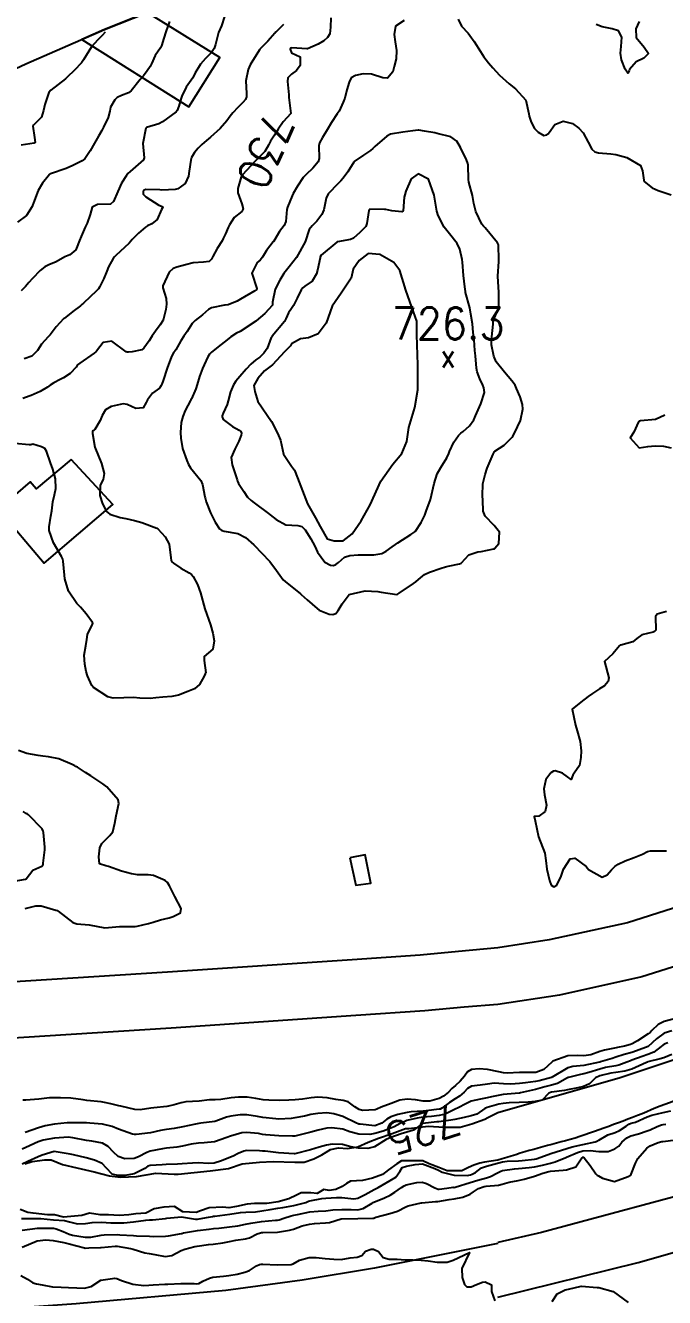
# Model space of a CAD drawing. Header units: metres. Extents: x 307586 to 320046, y 7427249 to 7434250.
# Drawn here: x 314985.9 to 315065.7, y 7432122.2 to 7432281.1 of the extents above; entities that cross this region are included whole.
import ezdxf
from ezdxf.enums import TextEntityAlignment as Align

# ---------------------------------------------------------------- set-up
doc = ezdxf.new("R2010")
doc.units = ezdxf.units.M
doc.header["$MEASUREMENT"] = 0
for name, color, linetype in [('Area', 45, 'Continuous'), ('Cotas', 45, 'Continuous'), ('Curvas de Nivel 1m', 11, 'Continuous'), ('Curvas de Nivel 5m', 15, 'Continuous'), ('Edificações', 30, 'Continuous'), ('Hidrografia', 140, 'Continuous'), ('Pontos Cotados', 45, 'Continuous'), ('Vias Primárias', 230, 'Continuous')]:
    doc.layers.add(name, color=color, linetype=linetype)
doc.styles.add('Style-STANDARD', font='STANDARD.shx')

# ---------------------------------------------------------------- blocks, each defined once
blk = doc.blocks.new('ELVTXT_129')
at = {"layer": 'Pontos Cotados', "linetype": 'Continuous', "style": 'Style-STANDARD'}
for s, height, p in [('726.3', 4, (0, 4)), ('x', 3, (0, 0))]:
    blk.add_text(s, height=height, dxfattribs=at).set_placement(p, align=Align.MIDDLE_CENTER)

msp = doc.modelspace()

# ---------------------------------------------------------------- linework, layer by layer
at = {"layer": 'Area'}
msp.add_polyline3d([(314982.84, 7432274.88, 755), (314985.97, 7432276.32, 740.03), (314995.78, 7432280.62, 740.86), (315006.3, 7432284.85, 737.9)], dxfattribs=at)
at = {"layer": 'Curvas de Nivel 1m', "flags": 128}
for points, elevation in [([(315033.21, 7432281.76), (315032.15, 7432281.05), (315031.95, 7432279.99), (315032.08, 7432279.09), (315032.25, 7432277.99), (315032.2, 7432276.94), (315031.98, 7432275.99), (315031.78, 7432275.35), (315031.12, 7432274.55), (315030.56, 7432274.57), (315029.13, 7432275.06), (315028.1, 7432275.07), (315027.13, 7432274.88), (315026.61, 7432274.57), (315026.33, 7432274.06), (315026.06, 7432273.1), (315025.79, 7432272.06), (315025.61, 7432271.54), (315025.08, 7432270.43), (315024.85, 7432270.07), (315024.14, 7432269), (315023.6, 7432268.09), (315023.03, 7432267.14), (315022.65, 7432266.48), (315022.57, 7432266.1), (315022.59, 7432264.52), (315022.47, 7432264.11), (315021.81, 7432263.29), (315020.98, 7432262.53), (315020.58, 7432262.13), (315019.89, 7432261.06), (315019.36, 7432260.14), (315019.23, 7432259.86), (315018.94, 7432259.13), (315018.63, 7432258.45), (315018.55, 7432258.15), (315018.43, 7432256.63), (315018.24, 7432256.16), (315017.65, 7432255.4), (315016.94, 7432254.17), (315016.92, 7432254.13), (315016.87, 7432254.08), (315016.02, 7432253.02), (315015.51, 7432252.18), (315015.21, 7432251.83), (315014.85, 7432251.51), (315014.17, 7432250.2), (315014.8, 7432248.26), (315014.82, 7432248.19), (315014.82, 7432248.17), (315014.8, 7432248.14), (315014.57, 7432247.96), (315012.79, 7432246.95), (315012.34, 7432246.67), (315011.24, 7432246.24), (315010.85, 7432246.17), (315010.78, 7432246.17), (315009.17, 7432245.87), (315008.77, 7432245.65), (315008.04, 7432245), (315007.12, 7432244.28), (315006.75, 7432243.89), (315006.12, 7432242.92), (315005.68, 7432242.3), (315005.31, 7432241.72), (315004.71, 7432240.62), (315004.57, 7432240.45), (315004.44, 7432240.31), (315004.15, 7432239.77), (315003.6, 7432238.33), (315003.12, 7432236.79), (315002.94, 7432236.34), (315002.86, 7432236.14), (315002.65, 7432235.81), (315001.8, 7432235.2), (315001.15, 7432234.35), (315000.98, 7432234.01), (315000.62, 7432233.35), (314999.72, 7432233.27), (314998.63, 7432233.79), (314998.1, 7432233.86), (314996.62, 7432233.52), (314995.93, 7432233.11), (314995.5, 7432232.42), (314995.24, 7432231.79), (314994.59, 7432230.65), (314994.47, 7432230.55), (314994.27, 7432230.43), (314994.29, 7432230.14), (314994.56, 7432228.43), (314995.41, 7432226.42), (314995.76, 7432225.18), (314995.6, 7432224.42), (314995.23, 7432223.7), (314995.19, 7432222.42), (314995.54, 7432221.36), (314996.02, 7432220.41), (314996.46, 7432220.07), (314997.73, 7432219.66), (314998.45, 7432219.52), (314999.53, 7432219.29), (315000.45, 7432219.03), (315002.31, 7432218.34), (315002.44, 7432218.25), (315003.36, 7432217.25), (315003.87, 7432216.32), (315004.08, 7432214.63), (315004.11, 7432214.31), (315004.2, 7432214.12), (315004.39, 7432213.96), (315005.33, 7432213.35), (315006.38, 7432212.75), (315006.64, 7432212.55), (315006.85, 7432212.28), (315007.39, 7432211.3), (315007.78, 7432210.27), (315008.32, 7432208.26), (315009.02, 7432206.25), (315009.32, 7432205.22), (315009.49, 7432204.25), (315009.31, 7432203.2), (315008.25, 7432202.3), (315008.22, 7432202.26), (315008.22, 7432202.22), (315008.25, 7432201.8), (315008.45, 7432200.26), (315008.37, 7432200.12), (315008.23, 7432199.85), (315007.67, 7432198.81), (315007.02, 7432198.28), (315006.2, 7432197.91), (315005.02, 7432197.47), (315004.19, 7432197.29), (315003.09, 7432197.22), (315002.19, 7432197.12), (315001.49, 7432197.05), (315000.19, 7432197.11), (314999.4, 7432197.16), (314998.19, 7432197.12), (314996.87, 7432197.08), (314996.19, 7432197.25), (314994.42, 7432198.43), (314994.21, 7432198.67), (314993.67, 7432199.89), (314993.51, 7432200.44), (314993.32, 7432201.36), (314993.23, 7432202.45), (314993.45, 7432203.63), (314993.59, 7432204.44), (314993.66, 7432205.06), (314994.3, 7432206.32), (314994.34, 7432206.4), (314994.34, 7432206.43), (314994.3, 7432206.54), (314993.5, 7432207.63), (314992.79, 7432208.45), (314992.56, 7432208.69), (314992.33, 7432208.93), (314991.31, 7432210.47), (314990.85, 7432211.99), (314990.8, 7432212.48), (314990.63, 7432214.23), (314990.57, 7432214.48), (314990.4, 7432214.81), (314989.41, 7432216.49), (314988.87, 7432218.06), (314988.86, 7432218.5), (314989.1, 7432219.85), (314989.19, 7432220.49), (314989.34, 7432221.63), (314989.53, 7432222.49), (314989.71, 7432223.28), (314989.66, 7432224.49), (314989.32, 7432225.7), (314989.04, 7432226.5), (314988.56, 7432227.94), (314988.33, 7432228.28), (314987.92, 7432228.51), (314986.85, 7432228.81), (314986.57, 7432228.74), (314986.36, 7432228.74), (314984.57, 7432228.9)], 729), ([(315003.89, 7432281.64), (315003.44, 7432280.34), (315003.18, 7432279.56), (315002.91, 7432278.6), (315002.77, 7432278.34), (315002.13, 7432277.37), (315001.65, 7432276.35), (315001.48, 7432276.01), (315001.13, 7432275.45), (315000.65, 7432274.84), (315000.26, 7432274.37), (314999.1, 7432272.96), (314998.78, 7432272.71), (314997.9, 7432272.4), (314997.38, 7432272.12), (314997.08, 7432271.83), (314996.55, 7432270.94), (314996.46, 7432270.42), (314996.26, 7432269.62), (314995.68, 7432268.42), (314995.46, 7432268.01), (314995.03, 7432267.3), (314994.54, 7432266.44), (314994, 7432265.45), (314993.33, 7432264.45), (314992.99, 7432264.21), (314991.81, 7432263.65), (314990.98, 7432263.27), (314989.05, 7432262.58), (314988.97, 7432262.55), (314988.91, 7432262.5), (314988.03, 7432261.44), (314987.5, 7432260.52), (314986.93, 7432258.99), (314986.81, 7432258.65), (314986.77, 7432258.53), (314986.06, 7432257.39), (314984.9, 7432256.55)], 733), ([(315010.79, 7432282.25), (315010.38, 7432281.07), (315010.04, 7432280.26), (315009.66, 7432278.75), (315009.49, 7432278.27), (315009.16, 7432277.75), (315008.41, 7432277.02), (315007.79, 7432276.28), (315007.53, 7432275.89), (315007.13, 7432275.21), (315006.81, 7432274.6), (315006.6, 7432274.3), (315005.99, 7432273.41), (315005.45, 7432272.31), (315005.36, 7432272.04), (315005.07, 7432271.03), (315004.88, 7432270.5), (315004.72, 7432270.32), (315003.05, 7432269.09), (315002.56, 7432268.84), (315001.04, 7432268.39), (315001, 7432268.36), (315000.96, 7432268.28), (315000.58, 7432266.37), (315000.76, 7432264.6), (315000.67, 7432264.36), (314998.98, 7432262.88), (314998.72, 7432262.65), (314998.52, 7432262.39), (314997.91, 7432261.45), (314997.45, 7432260.4), (314996.93, 7432259.12), (314996.53, 7432258.81), (314994.93, 7432258.76), (314994.24, 7432258.44), (314993.99, 7432257.52), (314993.64, 7432256.45), (314993.39, 7432255.95), (314992.88, 7432254.78), (314992.77, 7432254.56), (314992.74, 7432254.46), (314992.22, 7432253.1), (314991.47, 7432252.47), (314991.02, 7432252.31), (314990.85, 7432252.23), (314989.74, 7432251.6), (314988.83, 7432251.22), (314988.35, 7432250.99), (314987.76, 7432250.52), (314986.81, 7432249.54), (314986.33, 7432249.01), (314985.93, 7432248.54), (314985.38, 7432247.96)], 732), ([(315018.14, 7432281.23), (315017.18, 7432280.3), (315017.12, 7432280.23), (315017.06, 7432280.17), (315016.17, 7432279.18), (315015.23, 7432278.19), (315015.2, 7432278.15), (315015.16, 7432278.1), (315014, 7432276.21), (315013.72, 7432275.62), (315013.42, 7432274.22), (315013.51, 7432272.62), (315013.51, 7432272.21), (315013.4, 7432271.9), (315013.08, 7432271.51), (315012.42, 7432270.88), (315011.82, 7432270.23), (315011.49, 7432269.81), (315011.05, 7432269.2), (315010.23, 7432268.25), (315009.03, 7432267.18), (315008.53, 7432266.77), (315007.95, 7432266.28), (315007.48, 7432265.82), (315007.01, 7432265.27), (315006.65, 7432264.64), (315006.56, 7432264.29), (315006.37, 7432262.91), (315006.26, 7432262.3), (315005.87, 7432261.39), (315004.95, 7432260.72), (315004.61, 7432260.65), (315002.95, 7432260.57), (315002.71, 7432260.58), (315000.95, 7432260.63), (315000.74, 7432260.57), (315000.6, 7432260.37), (315000.63, 7432260.05), (315000.94, 7432259.73), (315002.59, 7432258.68), (315002.92, 7432258.54), (315003.06, 7432258.47), (315003.01, 7432258.34), (315002.92, 7432258.12), (315002.35, 7432256.91), (315001.71, 7432256.35), (315001.16, 7432256.1), (315000.9, 7432255.95), (315000.05, 7432255.2), (314999.25, 7432254.38), (314999.07, 7432254.18), (314998.87, 7432253.93), (314997.21, 7432252.4), (314997.02, 7432252.24), (314996.85, 7432252.03), (314996.27, 7432250.98), (314996.08, 7432250.42), (314995.72, 7432249.51), (314995.15, 7432248.43), (314995.02, 7432248.21), (314994.8, 7432247.99), (314993.18, 7432246.45), (314992.97, 7432246.27), (314992.78, 7432246.12), (314991.85, 7432245.39), (314990.75, 7432244.53), (314990.72, 7432244.51), (314990.68, 7432244.48), (314989.74, 7432243.5), (314988.98, 7432242.5), (314988.86, 7432242.36), (314988.73, 7432242.24), (314987.92, 7432241.31), (314987.43, 7432240.52), (314986.7, 7432239.8), (314985.75, 7432239.48)], 731), ([(315039.97, 7432281.9), (315040.37, 7432281.06), (315041.2, 7432280.16), (315041.43, 7432279.88), (315041.95, 7432279.11), (315042.73, 7432277.86), (315043.16, 7432277.22), (315043.76, 7432276.47), (315044.31, 7432275.84), (315045.13, 7432274.92), (315046.31, 7432273.82), (315047.11, 7432273.2), (315048.4, 7432271.8), (315048.77, 7432270.1), (315048.81, 7432269.79), (315049.06, 7432269.06), (315049.51, 7432268.25), (315049.97, 7432267.78), (315050.67, 7432267.4), (315051.04, 7432267.46), (315051.22, 7432267.58), (315051.33, 7432267.76), (315052.04, 7432268.76), (315053.06, 7432269.16), (315054.22, 7432268.88), (315055.05, 7432268.3), (315055.56, 7432267.7), (315056.18, 7432266.55), (315056.64, 7432265.69), (315057.02, 7432265.33), (315057.47, 7432265.23), (315059.01, 7432265.11), (315059.65, 7432265.02), (315061.01, 7432264.64), (315062.73, 7432263.62), (315062.99, 7432262.98), (315063.15, 7432261.79), (315063.21, 7432261.62), (315064.19, 7432260.83), (315064.96, 7432260.53), (315066.57, 7432259.96)], 728), ([(315062.58, 7432281.63), (315062.13, 7432280.7), (315062.21, 7432279.63), (315063.18, 7432278.43), (315063.75, 7432277.61), (315063.16, 7432277.06), (315062.19, 7432276.59), (315061.37, 7432275.64), (315061.3, 7432275.48), (315061.14, 7432275.19), (315060.8, 7432275.65), (315060.34, 7432276.84), (315060.25, 7432277.65), (315060.33, 7432278.5), (315060.4, 7432279.65), (315059.99, 7432280.45), (315059.2, 7432280.7), (315057.93, 7432280.96), (315057.21, 7432281.26)], 728), ([(314995.88, 7432280.3), (314995.5, 7432279.87), (314994.94, 7432279.32), (314994.18, 7432278.44), (314993.15, 7432276.82), (314993.01, 7432276.6), (314992.91, 7432276.46), (314992.05, 7432275.55), (314991.12, 7432274.65), (314991.03, 7432274.57), (314990.93, 7432274.48), (314989.1, 7432273.06), (314988.84, 7432272.77), (314988.74, 7432272.51), (314988.34, 7432271.25), (314988.16, 7432270.52), (314987.9, 7432269.68), (314987.05, 7432268.8), (314986.91, 7432268.67), (314986.85, 7432268.53), (314987.03, 7432267.15), (314987.11, 7432266.53), (314987.08, 7432266.47), (314987.02, 7432266.43), (314985.38, 7432266.18)], 734), ([(315065.76, 7432232.44), (315064.62, 7432231.92), (315062.72, 7432231.73), (315062.61, 7432231.7), (315062.55, 7432231.68), (315062.5, 7432231.62), (315061.89, 7432230.33), (315061.43, 7432229.63), (315062.57, 7432228.35), (315063.64, 7432228.54), (315064.58, 7432228.62), (315065.59, 7432228.56), (315066.58, 7432228.38)], 728), ([(315065.99, 7432207.92), (315064.82, 7432207.59), (315064.61, 7432207.3), (315064.64, 7432205.59), (315064.47, 7432205.42), (315064.3, 7432205.35), (315062.89, 7432205.01), (315062.29, 7432204.53), (315061.78, 7432204.13), (315060.27, 7432203.72), (315060.21, 7432203.71), (315060.1, 7432203.64), (315059.28, 7432202.63), (315058.25, 7432201.66), (315058.77, 7432199.65), (315058.7, 7432199.18), (315058.22, 7432198.64), (315057.62, 7432198.26), (315056.74, 7432197.68), (315056.2, 7432197.29), (315055.28, 7432196.61), (315054.18, 7432195.71), (315054.63, 7432193.71), (315054.82, 7432193.02), (315055.2, 7432191.7), (315055.32, 7432190.5), (315055.28, 7432189.7), (315055.1, 7432188.7), (315054.43, 7432187.71), (315054.3, 7432187.49), (315054.08, 7432186.93), (315053.63, 7432187.27), (315053, 7432187.73), (315052.09, 7432188), (315051.87, 7432187.96), (315051.55, 7432187.75), (315050.91, 7432186.92), (315050.68, 7432185.75), (315050.76, 7432185.04), (315050.98, 7432183.75), (315050.83, 7432182.94), (315050.02, 7432182.37), (315049.47, 7432182.32), (315049.58, 7432181.76), (315049.99, 7432179.76), (315050.78, 7432177.75), (315050.91, 7432176.8), (315051.02, 7432175.75), (315051.37, 7432174.3), (315051.58, 7432173.74), (315051.91, 7432173.52), (315052.29, 7432173.73), (315052.81, 7432174.84), (315053.12, 7432175.72), (315053.96, 7432177.02), (315054.54, 7432177.12), (315055.95, 7432176.08), (315056.11, 7432175.85), (315056.25, 7432175.69), (315057.93, 7432174.73), (315058.58, 7432175.01), (315059.11, 7432175.65), (315059.54, 7432176.06), (315059.95, 7432176.34), (315060.8, 7432176.79), (315061.96, 7432177.19), (315062.99, 7432177.6), (315063.62, 7432177.94), (315063.97, 7432178.04), (315065.53, 7432178.02), (315065.97, 7432178.02)], 728), ([(314985.87, 7432170.82), (314987.23, 7432171.15), (314987.87, 7432171.14), (314989.72, 7432170.63), (314989.86, 7432170.56), (314989.99, 7432170.48), (314991.85, 7432169.08), (314992.31, 7432168.92), (314993.85, 7432168.77), (314995.84, 7432168.41), (314997.65, 7432168.57), (314997.85, 7432168.58), (314999.62, 7432168.59), (314999.85, 7432168.61), (315001.27, 7432168.93), (315001.85, 7432169.1), (315002.78, 7432169.4), (315003.86, 7432169.67), (315004.36, 7432169.81), (315005.27, 7432170.3), (315005.36, 7432170.81), (315004.59, 7432172.3), (315003.91, 7432173.65), (315003.66, 7432174.06), (315003.35, 7432174.32), (315001.92, 7432174.94), (315001.24, 7432175.03), (314999.92, 7432175.04), (314999.14, 7432175.15), (314997.93, 7432175.49), (314996.29, 7432176.06), (314995.94, 7432176.16), (314995.15, 7432176.42), (314995.09, 7432177.28), (314995.22, 7432178.42), (314995.45, 7432178.93), (314995.98, 7432179.47), (314996.47, 7432179.92), (314996.81, 7432180.4), (314997.09, 7432181.48), (314997.26, 7432182.39), (314997.58, 7432183.94), (314997.48, 7432184.39), (314996.06, 7432186.04), (314995.59, 7432186.41), (314994.07, 7432187.38), (314993.43, 7432187.79), (314992.4, 7432188.46), (314992.21, 7432188.58), (314992.08, 7432188.65), (314991.73, 7432188.82), (314990.09, 7432189.5), (314988.81, 7432189.78), (314988.1, 7432189.86), (314987.51, 7432189.92), (314986.1, 7432190.18), (314985.05, 7432190.54)], 728), ([(314984.25, 7432174.2), (314985.91, 7432174.5), (314985.99, 7432174.53), (314986.83, 7432175.62), (314987.94, 7432176.12), (314988.11, 7432176.33), (314988.14, 7432176.5), (314988.32, 7432178.14), (314988.33, 7432178.5), (314988.16, 7432180.32), (314988.13, 7432180.5), (314987.99, 7432180.78), (314986.29, 7432182.53), (314986.11, 7432182.63), (314986.01, 7432182.69), (314985.62, 7432182.93)], 727), ([(315067.28, 7432157.11), (315065.71, 7432156.7), (315064.94, 7432156.35), (315064.16, 7432155.59), (315063.94, 7432155.35), (315063.7, 7432155.16), (315062.36, 7432154.28), (315061.69, 7432153.91), (315061.48, 7432153.83), (315060.72, 7432153.63), (315059.88, 7432153.44), (315059.68, 7432153.4), (315058.22, 7432153.11), (315057.67, 7432152.94), (315056.53, 7432152.54), (315055.66, 7432152.4), (315054.9, 7432152.46), (315053.66, 7432152.4), (315051.78, 7432151.74), (315051.65, 7432151.63), (315050.66, 7432150.73), (315049.64, 7432150.35), (315049.07, 7432150.34), (315047.64, 7432150.35), (315046.1, 7432150.27), (315045.64, 7432150.29), (315045.03, 7432150.43), (315043.64, 7432150.73), (315042.59, 7432150.8), (315041.64, 7432150.73), (315041.11, 7432150.4), (315040.74, 7432149.87), (315040.23, 7432149.26), (315039.62, 7432148.7), (315039.18, 7432148.32), (315038.75, 7432147.89), (315038.11, 7432147.38), (315037.59, 7432147.1), (315036.42, 7432146.74), (315035.59, 7432146.74), (315034.61, 7432146.92), (315033.59, 7432147), (315032.69, 7432146.86), (315031.59, 7432146.47), (315030.34, 7432145.99), (315029.81, 7432145.76), (315029.58, 7432145.67), (315028, 7432145.6), (315027.58, 7432145.73), (315027.07, 7432146.03), (315026.24, 7432146.69), (315025.59, 7432146.85), (315024.7, 7432146.95), (315023.59, 7432147.16), (315022.44, 7432147.24), (315021.59, 7432147.16), (315020.5, 7432147.01), (315019.59, 7432146.93), (315018.83, 7432146.89), (315017.59, 7432146.83), (315016.31, 7432146.88), (315015.59, 7432146.94), (315014.7, 7432147.07), (315013.59, 7432147.24), (315012.53, 7432147.27), (315011.59, 7432147.16), (315010.33, 7432146.97), (315009.59, 7432146.94), (315008.9, 7432146.93), (315007.59, 7432146.74), (315005.96, 7432146.66), (315005.59, 7432146.6), (315005.35, 7432146.53), (315004.47, 7432146.3), (315003.77, 7432146.12), (315003.58, 7432146.09), (315001.96, 7432145.94), (315001.58, 7432145.88), (315000.24, 7432145.68), (314999.57, 7432145.73), (314997.84, 7432146.12), (314997.58, 7432146.17), (314996.56, 7432146.4), (314995.78, 7432146.6), (314995.59, 7432146.63), (314995.35, 7432146.65), (314993.59, 7432146.84), (314993.11, 7432146.91), (314991.59, 7432147.12), (314990.31, 7432147.19), (314989.59, 7432147.19), (314988.93, 7432147.15), (314987.59, 7432147.01), (314985.95, 7432146.89), (314985.59, 7432146.88)], 728), ([(315066.66, 7432155.56), (315065.7, 7432155.24), (315064.73, 7432154.54), (315063.7, 7432153.59), (315062.25, 7432153.03), (315061.67, 7432152.85), (315060.71, 7432152.59), (315059.66, 7432152.24), (315059.21, 7432152.1), (315057.75, 7432151.66), (315057.67, 7432151.64), (315057.65, 7432151.63), (315057.61, 7432151.62), (315055.65, 7432151.2), (315054.28, 7432151.07), (315053.64, 7432150.91), (315051.68, 7432149.74), (315051.65, 7432149.72), (315051.63, 7432149.72), (315050.09, 7432149.29), (315049.62, 7432149.19), (315048.35, 7432149.04), (315047.62, 7432148.96), (315046.52, 7432148.89), (315045.62, 7432148.93), (315044.46, 7432148.99), (315043.62, 7432148.87), (315042.72, 7432148.74), (315041.61, 7432148.61), (315041.14, 7432148.33), (315040.69, 7432147.87), (315040.11, 7432147.36), (315039.59, 7432147.03), (315038.89, 7432146.59), (315037.93, 7432145.9), (315037.71, 7432145.77), (315037.58, 7432145.74), (315035.96, 7432145.54), (315035.58, 7432145.5), (315034.11, 7432145.41), (315033.57, 7432145.34), (315032.44, 7432145.09), (315031.57, 7432144.79), (315031.04, 7432144.5), (315030.42, 7432143.99), (315029.55, 7432143.69), (315027.7, 7432143.87), (315027.55, 7432143.89), (315027.45, 7432143.92), (315027.25, 7432144.02), (315025.56, 7432144.82), (315024.44, 7432145.19), (315023.57, 7432145.3), (315022.42, 7432145.23), (315021.57, 7432145.08), (315020.76, 7432144.9), (315019.56, 7432144.66), (315019.09, 7432144.6), (315017.56, 7432144.51), (315017.18, 7432144.53), (315015.56, 7432144.72), (315014.9, 7432144.84), (315013.57, 7432145.05), (315012.72, 7432145.04), (315011.56, 7432144.86), (315011.04, 7432144.74), (315009.68, 7432144.24), (315009.55, 7432144.2), (315007.82, 7432143.99), (315007.55, 7432143.95), (315007.17, 7432143.89), (315005.55, 7432143.55), (315004.49, 7432143.36), (315003.54, 7432143.21), (315002.77, 7432143.09), (315001.54, 7432142.81), (314999.75, 7432142.57), (314999.54, 7432142.57), (314999.27, 7432142.63), (314997.54, 7432143.24), (314996.73, 7432143.58), (314995.55, 7432143.86), (314993.95, 7432144.02), (314993.55, 7432144.04), (314991.96, 7432144.03), (314991.55, 7432144.05), (314991.14, 7432144.04), (314989.55, 7432143.87), (314988.37, 7432143.67), (314987.54, 7432143.44), (314985.86, 7432142.85)], 727), ([(315066.15, 7432154.02), (315065.69, 7432153.86), (315065.51, 7432153.75), (315065.33, 7432153.57), (315064.39, 7432152.87), (315063.67, 7432152.58), (315062.93, 7432152.34), (315061.66, 7432151.87), (315061.47, 7432151.81), (315061.01, 7432151.63), (315060.03, 7432151.26), (315059.65, 7432151.18), (315058.35, 7432150.95), (315057.64, 7432150.76), (315056.29, 7432150.33), (315055.64, 7432150.18), (315055.23, 7432150.1), (315053.73, 7432149.71), (315053.66, 7432149.69), (315053.63, 7432149.67), (315052.37, 7432148.98), (315051.62, 7432148.76), (315050.8, 7432148.56), (315049.61, 7432148.21), (315049.25, 7432148.13), (315047.76, 7432147.78), (315047.63, 7432147.75), (315047.6, 7432147.74), (315047.57, 7432147.75), (315045.6, 7432147.58), (315044.12, 7432147.31), (315043.6, 7432147.17), (315042.74, 7432146.99), (315041.59, 7432146.77), (315040.98, 7432146.47), (315039.87, 7432145.88), (315039.67, 7432145.79), (315039.58, 7432145.75), (315038.33, 7432145.13), (315037.57, 7432144.96), (315036.63, 7432144.85), (315035.57, 7432144.75), (315034.85, 7432144.65), (315033.56, 7432144.32), (315033.28, 7432144.23), (315032.73, 7432143.96), (315031.95, 7432143.56), (315031.55, 7432143.4), (315030.58, 7432143.02), (315029.54, 7432142.7), (315028.94, 7432142.61), (315027.54, 7432142.64), (315026.43, 7432142.93), (315025.54, 7432143.24), (315024.17, 7432143.44), (315023.55, 7432143.39), (315022.48, 7432143.15), (315021.54, 7432142.89), (315019.89, 7432142.47), (315019.54, 7432142.4), (315019.28, 7432142.38), (315017.54, 7432142.43), (315015.93, 7432142.56), (315015.54, 7432142.61), (315015.02, 7432142.7), (315013.54, 7432142.85), (315012.94, 7432142.79), (315011.53, 7432142.39), (315011.08, 7432142.22), (315009.53, 7432141.68), (315008.25, 7432141.53), (315007.53, 7432141.51), (315006.62, 7432141.37), (315005.52, 7432141.13), (315004.8, 7432141.02), (315003.52, 7432140.9), (315003.01, 7432140.82), (315001.51, 7432140.49), (315001.08, 7432140.34), (315000.05, 7432139.8), (314999.5, 7432139.58), (314998.31, 7432139.56), (314997.5, 7432139.83), (314996.92, 7432140.39), (314996.23, 7432141.11), (314995.52, 7432141.49), (314994.2, 7432141.75), (314993.53, 7432141.85), (314991.81, 7432142.16), (314991.53, 7432142.22), (314991.31, 7432142.24), (314989.53, 7432142.13), (314988.13, 7432141.89), (314987.52, 7432141.69), (314985.94, 7432140.95), (314985.51, 7432140.75)], 726), ([(314985.52, 7432130.66), (314987.4, 7432130.9), (314988.98, 7432130.9), (314989.4, 7432130.87), (314989.73, 7432130.81), (314990.61, 7432130.46), (314991.39, 7432130.15), (314991.8, 7432130.03), (314993.38, 7432129.75), (314994.06, 7432129.75), (314995.39, 7432130), (314995.75, 7432130.04), (314997.39, 7432130.08), (314997.7, 7432130.07), (314999.39, 7432129.97), (314999.79, 7432129.95), (315001.39, 7432129.88), (315001.86, 7432129.85), (315003.39, 7432129.88), (315003.76, 7432129.94), (315005.39, 7432130.23), (315005.44, 7432130.24), (315005.65, 7432130.29), (315007.4, 7432130.58), (315008.87, 7432130.77), (315009.4, 7432130.83), (315010.07, 7432130.9), (315011.4, 7432131.04), (315012.42, 7432131.18), (315013.4, 7432131.37), (315014.07, 7432131.51), (315015.41, 7432131.71), (315017.14, 7432131.87), (315017.41, 7432131.89), (315017.62, 7432131.93), (315018.17, 7432132.13), (315019.11, 7432132.43), (315019.42, 7432132.5), (315019.91, 7432132.61), (315021.42, 7432132.91), (315022.49, 7432133.01), (315023.42, 7432133.07), (315024.32, 7432133.17), (315025.42, 7432133.23), (315026.61, 7432133.21), (315027.42, 7432133.2), (315028.11, 7432133.33), (315029.2, 7432134), (315029.34, 7432134.1), (315029.44, 7432134.15), (315030.76, 7432134.66), (315031.45, 7432135.01), (315032.05, 7432135.37), (315032.9, 7432135.96), (315033.23, 7432136.19), (315033.47, 7432136.31), (315034.8, 7432136.61), (315035.47, 7432136.64), (315036.01, 7432136.46), (315037.06, 7432135.91), (315037.46, 7432135.77), (315037.59, 7432135.77), (315038.53, 7432135.89), (315039.35, 7432136), (315039.46, 7432135.99), (315039.59, 7432136), (315041.47, 7432136.59), (315042.43, 7432136.88), (315043.48, 7432137.17), (315043.98, 7432137.33), (315044.89, 7432137.82), (315045.27, 7432138.02), (315045.49, 7432138.08), (315046.98, 7432138.3), (315047.49, 7432138.34), (315048.81, 7432138.45), (315049.49, 7432138.54), (315050.48, 7432138.76), (315051.5, 7432139.01), (315052.06, 7432139.16), (315053.39, 7432139.71), (315053.51, 7432139.77), (315054.85, 7432140.36), (315055.52, 7432140.54), (315056.44, 7432140.6), (315057.52, 7432140.45), (315058.7, 7432140.47), (315059.52, 7432140.78), (315060.01, 7432141.15), (315060.4, 7432141.63), (315061.01, 7432142.16), (315061.54, 7432142.41), (315062.47, 7432142.68), (315063.55, 7432143.04), (315063.95, 7432143.19), (315064.82, 7432143.58), (315065.34, 7432143.79), (315065.57, 7432143.85), (315065.88, 7432143.88)], 726), ([(314985.5, 7432128.53), (314987.37, 7432129.29), (314988.45, 7432129.42), (314989.38, 7432129.33), (314990.72, 7432129.11), (314991.37, 7432128.94), (314993.27, 7432128.43), (314993.36, 7432128.41), (314993.39, 7432128.4), (314993.81, 7432128.43), (314995.28, 7432128.49), (314995.36, 7432128.49), (314997.11, 7432128.64), (314997.37, 7432128.63), (314999.02, 7432128.36), (314999.36, 7432128.28), (315000.83, 7432127.81), (315001.36, 7432127.71), (315002.09, 7432127.59), (315003.35, 7432127.37), (315004.19, 7432127.46), (315005.36, 7432128.08), (315005.84, 7432128.28), (315007.05, 7432128.58), (315007.37, 7432128.64), (315008.79, 7432128.83), (315009.37, 7432128.89), (315010.56, 7432129.04), (315011.38, 7432129.21), (315012.18, 7432129.4), (315013.38, 7432129.56), (315013.9, 7432129.67), (315014.86, 7432130.18), (315015.25, 7432130.31), (315015.39, 7432130.34), (315015.57, 7432130.35), (315017.4, 7432130.4), (315018.91, 7432130.62), (315019.4, 7432130.77), (315020.46, 7432131.17), (315021.41, 7432131.4), (315022.01, 7432131.48), (315023.41, 7432131.54), (315023.88, 7432131.59), (315025.35, 7432132.05), (315025.4, 7432132.06), (315027.41, 7432132.09), (315029.29, 7432132.12), (315029.41, 7432132.15), (315029.67, 7432132.25), (315031.42, 7432132.71), (315032.37, 7432133.01), (315033.43, 7432133.55), (315033.71, 7432133.67), (315034.78, 7432133.94), (315035.32, 7432134.05), (315035.43, 7432134.07), (315037.13, 7432134.22), (315037.44, 7432134.24), (315038.85, 7432134.48), (315039.44, 7432134.55), (315040.55, 7432134.76), (315041.45, 7432135.15), (315041.89, 7432135.41), (315042.52, 7432135.84), (315043.2, 7432136.1), (315043.47, 7432136.14), (315045, 7432136.28), (315045.47, 7432136.39), (315046.32, 7432136.64), (315047.47, 7432136.86), (315048.21, 7432137.03), (315049.48, 7432137.39), (315050.54, 7432137.74), (315051.27, 7432137.95), (315051.49, 7432137.99), (315053.07, 7432138.14), (315053.49, 7432138.18), (315054.65, 7432138.54), (315055.41, 7432139.69), (315055.47, 7432139.73), (315055.51, 7432139.75), (315055.57, 7432139.74), (315055.7, 7432139.69), (315056.46, 7432138.72), (315057.16, 7432137.66), (315057.31, 7432137.49), (315057.48, 7432137.42), (315057.99, 7432137.14), (315059.47, 7432136.72), (315061.18, 7432137.33), (315061.48, 7432137.53), (315061.57, 7432137.62), (315062.11, 7432139.01), (315062.41, 7432139.61), (315063.53, 7432140.9), (315063.95, 7432141.17), (315064.94, 7432141.58), (315065.4, 7432141.7), (315065.54, 7432141.73), (315067.16, 7432141.92)], 727), ([(314985.32, 7432124.98), (314986.17, 7432124.52), (314986.85, 7432124.05), (314987.31, 7432123.92), (314987.98, 7432123.82), (314989.3, 7432123.58), (314990.36, 7432123.52), (314991.3, 7432123.49), (314992.32, 7432123.42), (314993.3, 7432123.39), (314994.14, 7432123.59), (314995.31, 7432124.41), (314997.06, 7432124.64), (314997.32, 7432124.6), (314997.89, 7432124.37), (314999.31, 7432123.9), (315000.7, 7432123.73), (315001.31, 7432123.75), (315001.85, 7432123.79), (315003.31, 7432123.88), (315003.71, 7432123.9), (315005.31, 7432123.98), (315007, 7432123.96), (315007.31, 7432123.95), (315007.57, 7432123.99), (315008.06, 7432124.25), (315008.91, 7432124.65), (315009.32, 7432124.75), (315010.65, 7432124.9), (315011.32, 7432124.97), (315012.37, 7432125.15), (315013.33, 7432125.4), (315013.9, 7432125.62), (315014.77, 7432126.18), (315015.14, 7432126.37), (315015.35, 7432126.41), (315015.58, 7432126.4), (315017.34, 7432126.31), (315019.09, 7432126.37), (315019.35, 7432126.45), (315020.13, 7432126.88), (315021.35, 7432127.23), (315022.22, 7432127.21), (315023.35, 7432127.11), (315024.41, 7432127), (315025.35, 7432126.99), (315026.49, 7432127.17), (315027.36, 7432127.26), (315027.91, 7432127.46), (315028.39, 7432128.01), (315029.09, 7432128.28), (315029.37, 7432128.28), (315030.01, 7432127.99), (315030.59, 7432127.21), (315031.35, 7432127.02), (315032.32, 7432127), (315033.35, 7432126.95), (315034.35, 7432126.94), (315035.35, 7432126.89), (315036.23, 7432126.79), (315037.35, 7432126.64), (315038.58, 7432126.65), (315039.35, 7432126.91), (315041.36, 7432127.85), (315040.4, 7432125.86), (315040.45, 7432124.74), (315040.76, 7432123.86), (315041.04, 7432123.58), (315041.31, 7432123.56), (315041.58, 7432123.58), (315042.23, 7432123.84), (315043.01, 7432124.14), (315043.32, 7432124.17), (315044.11, 7432123.82), (315044.14, 7432122.99), (315044.55, 7432121.82)], 728), ([(315051.7, 7432121.73), (315052.33, 7432122.69), (315053.31, 7432123.17), (315053.72, 7432123.29), (315055.32, 7432123.66), (315055.35, 7432123.66), (315057.32, 7432123.49), (315057.52, 7432123.46), (315059.31, 7432122.98), (315061.19, 7432121.61)], 728)]:
    msp.add_lwpolyline(points, dxfattribs=dict(at, elevation=elevation))
for points, elevation in [([(315035.76, 7432267.94), (315035.04, 7432268.05), (315034.95, 7432268.04), (315034.31, 7432267.96), (315033.04, 7432267.8), (315031.49, 7432267.54), (315031.04, 7432267.32), (315029.56, 7432266.02), (315029.29, 7432265.76), (315029.02, 7432265.53), (315028.14, 7432264.91), (315026.99, 7432264.12), (315026.95, 7432264.09), (315026.93, 7432264.05), (315026.18, 7432262.86), (315025.6, 7432262.06), (315025.31, 7432261.73), (315024.97, 7432261.38), (315023.71, 7432260.09), (315023.47, 7432259.57), (315023.19, 7432258.1), (315022.92, 7432257.52), (315022.31, 7432256.7), (315021.72, 7432256.11), (315021.37, 7432255.64), (315020.87, 7432254.12), (315019.78, 7432252.14), (315018.84, 7432250.96), (315018.2, 7432250.15), (315017.67, 7432249.31), (315017.12, 7432248.17), (315016.79, 7432246.55), (315016.76, 7432246.19), (315016.75, 7432246.17), (315015.82, 7432245.13), (315014.75, 7432244.25), (315014.72, 7432244.23), (315014.67, 7432244.19), (315012.74, 7432242.92), (315012.28, 7432242.68), (315011.55, 7432242.23), (315011.1, 7432241.87), (315010.73, 7432241.57), (315009.99, 7432240.97), (315009.11, 7432240.26), (315008.91, 7432240.05), (315008.7, 7432239.72), (315008.22, 7432238.73), (315008.03, 7432238.27), (315007.66, 7432237.27), (315007.36, 7432236.28), (315007.21, 7432235.73), (315006.64, 7432234.48), (315006.57, 7432234.35), (315006.54, 7432234.29), (315005.87, 7432233.05), (315005.55, 7432232.3), (315005.36, 7432231.55), (315005.29, 7432230.3), (315005.32, 7432229.56), (315005.51, 7432228.3), (315006.05, 7432226.79), (315006.27, 7432226.29), (315006.54, 7432225.88), (315007.8, 7432224.27), (315008.03, 7432223.79), (315008.31, 7432222.26), (315008.34, 7432222.11), (315008.49, 7432221.63), (315009.01, 7432220.25), (315009.62, 7432219.08), (315010.17, 7432218.24), (315010.44, 7432218.02), (315010.72, 7432217.96), (315012.44, 7432217.68), (315013.4, 7432217.18), (315014.42, 7432216.24), (315014.47, 7432216.19), (315016.39, 7432214.22), (315016.44, 7432214.17), (315017.28, 7432213.06), (315017.89, 7432212.15), (315018.1, 7432211.87), (315018.37, 7432211.66), (315020.28, 7432210.12), (315020.35, 7432210.05), (315021.09, 7432209.37), (315022.33, 7432208.28), (315022.59, 7432208.1), (315023.85, 7432207.6), (315024.32, 7432207.54), (315024.7, 7432207.69), (315024.97, 7432208.06), (315025.49, 7432208.9), (315026.35, 7432210.05), (315028.36, 7432210.52), (315029.93, 7432210.43), (315030.36, 7432210.35), (315032.29, 7432210.04), (315032.35, 7432210.05), (315032.59, 7432210.21), (315034.37, 7432211.42), (315034.68, 7432211.63), (315035.01, 7432211.94), (315035.77, 7432212.55), (315036.38, 7432212.85), (315037.82, 7432213.34), (315038.39, 7432213.51), (315038.71, 7432213.58), (315040.14, 7432213.88), (315040.33, 7432213.94), (315040.39, 7432213.99), (315041.29, 7432214.99), (315042.42, 7432215.37), (315042.85, 7432215.42), (315044.42, 7432215.74), (315044.49, 7432215.77), (315044.55, 7432215.83), (315045.02, 7432216.41), (315045.14, 7432217.82), (315044.46, 7432218.67), (315043.33, 7432219.85), (315043.1, 7432220.47), (315043.05, 7432221.85), (315043.01, 7432222.36), (315043.03, 7432223.85), (315043.33, 7432225.05), (315043.58, 7432225.84), (315044.32, 7432227.59), (315044.45, 7432227.83), (315044.5, 7432227.89), (315044.56, 7432227.94), (315045.69, 7432228.7), (315046.59, 7432229.59), (315046.7, 7432229.7), (315046.77, 7432229.81), (315046.98, 7432230.19), (315047.75, 7432231.79), (315048.03, 7432233.19), (315048, 7432233.79), (315047.72, 7432234.72), (315047.26, 7432235.8), (315047.06, 7432236.2), (315046.67, 7432236.75), (315045.74, 7432237.82), (315044.7, 7432239.12), (315044.41, 7432239.83), (315044.13, 7432241.24), (315044.12, 7432241.84), (315044.31, 7432243.4), (315044.32, 7432243.84), (315044.34, 7432244.25), (315044.77, 7432245.26), (315044.99, 7432245.62), (315045.04, 7432245.83), (315045.03, 7432247.6), (315045.02, 7432247.83), (315044.91, 7432249.75), (315044.91, 7432249.83), (315045.04, 7432251.64), (315045.04, 7432251.83), (315044.99, 7432253.71), (315044.96, 7432253.83), (315044.88, 7432253.98), (315043.35, 7432255.85), (315043.11, 7432256.07), (315042.91, 7432256.31), (315042.15, 7432257.87), (315041.93, 7432258.88), (315041.74, 7432259.87), (315041.29, 7432261.55), (315041.24, 7432261.88), (315041.21, 7432263.66), (315041.18, 7432263.88), (315041, 7432264.34), (315040.26, 7432265.89), (315039.79, 7432266.66), (315039.04, 7432267.2), (315037.32, 7432267.65), (315037.04, 7432267.7)], 728), ([(315043.25, 7432235.26), (315043.18, 7432235.85), (315043.02, 7432236.21), (315042.67, 7432236.97), (315042.34, 7432237.86), (315042.26, 7432238.3), (315042.11, 7432239.87), (315042.06, 7432240.53), (315041.94, 7432241.87), (315041.85, 7432242.76), (315041.73, 7432243.87), (315041.56, 7432245.08), (315041.4, 7432245.87), (315040.89, 7432247.79), (315040.88, 7432247.88), (315040.81, 7432248.49), (315040.62, 7432249.88), (315040.51, 7432251.54), (315040.46, 7432251.89), (315040.15, 7432253.17), (315039.84, 7432253.9), (315038.89, 7432255.12), (315038.2, 7432255.92), (315037.46, 7432257.39), (315037.31, 7432257.93), (315036.95, 7432259.93), (315036.24, 7432261.94), (315034.98, 7432262.59), (315034.1, 7432261.96), (315033.42, 7432260.43), (315033.28, 7432259.98), (315033.23, 7432259.69), (315033.08, 7432257.98), (315032.92, 7432257.84), (315031.66, 7432257.99), (315030.93, 7432258.15), (315030.77, 7432258.15), (315028.93, 7432258.17), (315028.84, 7432258.11), (315028.81, 7432258.03), (315028.56, 7432256.38), (315028.41, 7432256.03), (315027.69, 7432255.25), (315026.88, 7432254.55), (315026.53, 7432254.4), (315024.87, 7432254.11), (315024.85, 7432254.1), (315024.8, 7432254.07), (315022.86, 7432252.43), (315022.74, 7432252.22), (315022.71, 7432252.1), (315022.39, 7432250.55), (315022.25, 7432250.11), (315021.74, 7432249.19), (315020.81, 7432248.55), (315020.56, 7432248.37), (315020.37, 7432248.12), (315019.86, 7432247.06), (315019.38, 7432246.13), (315019.13, 7432245.78), (315018.77, 7432245.23), (315018.43, 7432244.47), (315018.25, 7432244.15), (315016.73, 7432242.3), (315016.67, 7432242.23), (315016.62, 7432242.17), (315016.1, 7432240.79), (315015.7, 7432240.18), (315015.18, 7432239.71), (315014.7, 7432239.34), (315014.08, 7432238.81), (315013.49, 7432238.21), (315012.67, 7432237.28), (315012.21, 7432236.68), (315011.91, 7432236.23), (315011.51, 7432235.37), (315011.23, 7432234.23), (315011.11, 7432233.76), (315010.62, 7432232.68), (315010.49, 7432232.36), (315010.49, 7432232.24), (315010.61, 7432231.92), (315011.78, 7432231.05), (315012.6, 7432230.56), (315012.8, 7432230.42), (315012.89, 7432230.22), (315012.86, 7432229.94), (315012.58, 7432229.21), (315012.25, 7432228.54), (315012.07, 7432228.22), (315011.61, 7432227.17), (315011.73, 7432226.23), (315012.35, 7432224.39), (315012.4, 7432224.22), (315012.51, 7432223.91), (315013.19, 7432222.9), (315013.65, 7432222.2), (315014.09, 7432221.79), (315014.49, 7432221.49), (315016.25, 7432220.17), (315016.47, 7432220), (315017.22, 7432219.4), (315018.45, 7432218.74), (315019.93, 7432218.65), (315020.45, 7432218.56), (315020.84, 7432218.12), (315021.56, 7432216.98), (315022.05, 7432216.1), (315022.41, 7432215.33), (315023.32, 7432214.09), (315024.01, 7432213.69), (315024.39, 7432213.67), (315024.67, 7432213.79), (315025.01, 7432214.06), (315025.76, 7432214.7), (315026.41, 7432214.91), (315027.46, 7432214.99), (315028.41, 7432215), (315029.43, 7432214.99), (315030.41, 7432215.15), (315030.97, 7432215.44), (315031.71, 7432215.99), (315032.12, 7432216.29), (315032.43, 7432216.5), (315034.04, 7432217.55), (315034.44, 7432217.81), (315034.53, 7432217.86), (315034.61, 7432217.95), (315035.35, 7432219.05), (315035.79, 7432219.94), (315035.98, 7432220.44), (315036.49, 7432221.93), (315036.96, 7432223.92), (315037.35, 7432225.1), (315037.8, 7432225.91), (315038.56, 7432227.12), (315038.8, 7432227.66), (315038.88, 7432227.9), (315039.42, 7432229.06), (315040, 7432229.89), (315040.3, 7432230.18), (315040.6, 7432230.41), (315041.37, 7432231.11), (315041.9, 7432231.87), (315042.12, 7432232.36), (315042.63, 7432233.47), (315042.81, 7432233.86)], 727)]:
    msp.add_lwpolyline(points, close=True, dxfattribs=dict(at, elevation=elevation))
at = {"layer": 'Curvas de Nivel 5m', "flags": 128}
for points, elevation in [([(315024.07, 7432282.09), (315024.01, 7432280.9), (315023.92, 7432280.09), (315023.66, 7432279.62), (315023.18, 7432279.21), (315022.49, 7432278.79), (315021.16, 7432278.23), (315021.07, 7432278.22), (315019.17, 7432278.34), (315019.02, 7432278.29), (315018.98, 7432278.15), (315019.16, 7432277.7), (315020.23, 7432277.21), (315020.22, 7432276.13), (315019.78, 7432275.49), (315019.13, 7432275.06), (315018.7, 7432274.57), (315018.63, 7432274.15), (315018.8, 7432272.45), (315018.82, 7432272.15), (315019.07, 7432270.15), (315018.1, 7432269.11), (315017.47, 7432268.17), (315017.32, 7432267.89), (315017.04, 7432267.44), (315016.52, 7432266.68), (315016.28, 7432266.18), (315015.82, 7432265.38), (315015, 7432264.57), (315014.8, 7432264.39), (315014.63, 7432264.2), (315012.97, 7432262.41), (315012.9, 7432262.3), (315012.87, 7432262.22), (315012.42, 7432260.76), (315012.42, 7432260.23), (315012.93, 7432258.85), (315013.11, 7432258.22), (315012.92, 7432257.91), (315011.99, 7432257.15), (315011.38, 7432256.24), (315011.23, 7432255.9), (315010.89, 7432255.1), (315010.62, 7432254.5), (315010.47, 7432254.24), (315009.84, 7432253.28), (315009.33, 7432252.26), (315009.17, 7432251.94), (315008.85, 7432251.64), (315008.15, 7432251.58), (315006.84, 7432251.46), (315005.92, 7432251.21), (315004.83, 7432250.92), (315004.38, 7432250.77), (315003.87, 7432250.32), (315003.08, 7432248.61), (315003.09, 7432248.34), (315003.5, 7432247.04), (315003.53, 7432246.33), (315003.45, 7432245.65), (315003.13, 7432244.33), (315002.75, 7432243.73), (315002.14, 7432242.95), (315001.75, 7432242.35), (315001.35, 7432241.73), (315000.71, 7432240.82), (315000.46, 7432240.61), (314999.26, 7432240.37), (314998.77, 7432240.31), (314998.7, 7432240.31), (314998.63, 7432240.31), (314998.5, 7432240.38), (314996.72, 7432241.68), (314995.61, 7432241.53), (314994.8, 7432240.43), (314994.75, 7432240.39), (314994.7, 7432240.36), (314994.48, 7432240.21), (314992.69, 7432238.94), (314992.43, 7432238.72), (314992.23, 7432238.46), (314991.49, 7432237.66), (314990.67, 7432237.12), (314990.24, 7432236.91), (314989.47, 7432236.49), (314988.98, 7432236.18), (314988.65, 7432235.95), (314987.76, 7432235.4), (314986.64, 7432234.91), (314986.36, 7432234.81), (314985.57, 7432234.54)], 730), ([(315066.64, 7432152.58), (315065.66, 7432152.17), (315065.2, 7432152.03), (315063.65, 7432151.65), (315063.61, 7432151.64), (315063.49, 7432151.59), (315061.64, 7432150.75), (315060.78, 7432150.49), (315059.64, 7432150.35), (315059.02, 7432150.26), (315057.64, 7432149.91), (315057.12, 7432149.67), (315056.37, 7432148.93), (315055.62, 7432148.58), (315054.89, 7432148.42), (315053.61, 7432148.16), (315053.23, 7432148.09), (315051.6, 7432147.88), (315051.49, 7432147.85), (315051.3, 7432147.74), (315050.46, 7432146.89), (315049.59, 7432146.7), (315048.72, 7432146.64), (315047.59, 7432146.6), (315046.34, 7432146.55), (315045.59, 7432146.48), (315045.03, 7432146.37), (315043.58, 7432145.97), (315043.28, 7432145.83), (315042.29, 7432145.13), (315041.57, 7432144.92), (315040.71, 7432144.72), (315039.56, 7432144.48), (315039.06, 7432144.38), (315037.56, 7432144.19), (315037.29, 7432144.17), (315035.55, 7432143.96), (315035.53, 7432143.96), (315035.47, 7432143.93), (315034.36, 7432143.13), (315033.54, 7432142.88), (315032.83, 7432142.67), (315031.54, 7432142.21), (315030.98, 7432141.98), (315029.52, 7432141.05), (315028.69, 7432140.84), (315027.52, 7432140.9), (315026.56, 7432141.07), (315025.53, 7432141.34), (315024.22, 7432141.37), (315023.52, 7432141.26), (315022.59, 7432141.01), (315021.52, 7432140.68), (315019.57, 7432140.18), (315019.51, 7432140.17), (315019.47, 7432140.16), (315017.51, 7432140.32), (315015.84, 7432140.49), (315015.52, 7432140.52), (315015.13, 7432140.56), (315013.52, 7432140.59), (315013.19, 7432140.52), (315012.48, 7432140.2), (315011.84, 7432139.88), (315011.51, 7432139.75), (315010.42, 7432139.31), (315009.49, 7432139.01), (315008.77, 7432138.97), (315007.49, 7432139.04), (315006.77, 7432139), (315005.49, 7432138.91), (315004.9, 7432138.89), (315003.49, 7432138.84), (315002.99, 7432138.81), (315001.49, 7432138.73), (315001.2, 7432138.62), (315000.81, 7432138.34), (314999.48, 7432137.68), (314998.38, 7432137.47), (314997.47, 7432137.46), (314996.74, 7432137.65), (314996.02, 7432138.4), (314995.49, 7432138.96), (314994.54, 7432139.37), (314993.5, 7432139.66), (314991.9, 7432140.06), (314991.51, 7432140.13), (314989.51, 7432140.48), (314988, 7432140), (314987.5, 7432139.81), (314986.2, 7432139.23), (314985.49, 7432138.89)], 725), ([(314985.41, 7432132.08), (314986.98, 7432132.08), (314987.41, 7432132.1), (314987.82, 7432132.08), (314989.41, 7432131.95), (314990.78, 7432131.83), (314991.41, 7432131.7), (314992.4, 7432131.45), (314993.4, 7432131.47), (314994.23, 7432131.6), (314995.41, 7432131.62), (314996.58, 7432131.57), (314997.4, 7432131.57), (314998.2, 7432131.57), (314999.41, 7432131.66), (315000.96, 7432131.89), (315001.41, 7432131.93), (315001.79, 7432131.94), (315003.41, 7432132.11), (315003.59, 7432132.13), (315005.41, 7432132.29), (315007.17, 7432132.02), (315007.41, 7432132.03), (315007.61, 7432132.06), (315008.79, 7432132.25), (315009.29, 7432132.36), (315009.41, 7432132.38), (315009.56, 7432132.38), (315011.42, 7432132.63), (315012.77, 7432132.84), (315013.42, 7432132.87), (315014.66, 7432132.94), (315015.42, 7432133.05), (315016.49, 7432133.22), (315017.43, 7432133.37), (315018.08, 7432133.48), (315019.43, 7432133.72), (315020.94, 7432134.1), (315021.28, 7432134.25), (315021.44, 7432134.32), (315022.94, 7432134.58), (315023.44, 7432134.64), (315024.77, 7432134.73), (315025.44, 7432134.7), (315026.93, 7432134.54), (315027.44, 7432134.63), (315028.36, 7432135.1), (315029.46, 7432135.72), (315029.65, 7432135.81), (315029.96, 7432135.99), (315031.47, 7432136.83), (315032.16, 7432137.28), (315032.69, 7432137.96), (315032.96, 7432138.48), (315033.49, 7432138.65), (315034.59, 7432138.85), (315035.5, 7432138.91), (315037.05, 7432138.35), (315037.49, 7432138.12), (315037.98, 7432137.9), (315039.48, 7432137.51), (315041.1, 7432137.47), (315041.48, 7432137.56), (315041.7, 7432137.63), (315042.12, 7432137.84), (315042.89, 7432138.44), (315043.49, 7432138.63), (315044.42, 7432138.9), (315045.5, 7432139.19), (315046.06, 7432139.25), (315047.51, 7432139.3), (315047.95, 7432139.33), (315049.51, 7432139.5), (315049.72, 7432139.54), (315050.29, 7432139.75), (315051.52, 7432140.22), (315052.21, 7432140.41), (315053.52, 7432140.84), (315054.18, 7432141.05), (315055.53, 7432141.33), (315057.09, 7432141.67), (315057.41, 7432141.78), (315057.54, 7432141.88), (315058.65, 7432142.54), (315059.55, 7432142.85), (315060.11, 7432143.08), (315060.93, 7432143.63), (315061.29, 7432143.9), (315061.57, 7432143.99), (315062.11, 7432144.15), (315063.58, 7432144.81), (315064.15, 7432145.01), (315065.58, 7432145.33), (315066.53, 7432145.56)], 725)]:
    msp.add_lwpolyline(points, dxfattribs=dict(at, elevation=elevation))
at = {"layer": 'Edificações', "elevation": 740.62}
msp.add_lwpolyline([(314992.95, 7432279.38), (315006.3, 7432270.95), (315010.19, 7432277.11), (315001.11, 7432282.76), (314995.78, 7432280.62)], close=True, dxfattribs=at)
at = {"layer": 'Edificações'}
for points in [[(314991.61, 7432226.93), (314987.26, 7432223.23), (314986.49, 7432224.13), (314982.49, 7432220.71), (314988.24, 7432213.96), (314996.82, 7432221.27)], [(315026.42, 7432177.17), (315027.17, 7432173.73), (315029.05, 7432173.98), (315028.33, 7432177.53)]]:
    msp.add_lwpolyline(points, close=True, dxfattribs=at)
at = {"layer": 'Hidrografia'}
msp.add_lwpolyline([(315018.27, 7432240.36), (315016.78, 7432238.75), (315015.79, 7432238), (315014.92, 7432237.01), (315014.42, 7432236.14), (315014.55, 7432235.4), (315014.92, 7432234.15), (315016.66, 7432231.67), (315017.4, 7432230.18), (315017.77, 7432229.31), (315018.15, 7432227.58), (315019.14, 7432226.09), (315019.51, 7432225.59), (315019.88, 7432224.6), (315021.13, 7432221.37), (315022.12, 7432219.64), (315022.74, 7432218.52), (315023.61, 7432217.01), (315024.48, 7432216.76), (315025.6, 7432216.76), (315026.71, 7432217.63), (315027.83, 7432219.25), (315028.95, 7432221.23), (315030.31, 7432224.21), (315031.8, 7432226.32), (315032.92, 7432227.68), (315033.54, 7432229.17), (315033.79, 7432230.91), (315034.53, 7432233.39), (315034.91, 7432235.62), (315034.91, 7432237.24), (315034.91, 7432238.73), (315034.79, 7432242.48), (315034.79, 7432244.21), (315034.16, 7432245.95), (315033.42, 7432248.06), (315032.67, 7432250.54), (315031.93, 7432251.53), (315030.19, 7432252.53), (315028.7, 7432252.65), (315027.58, 7432251.78), (315026.84, 7432250.67), (315026.59, 7432249.55), (315025.35, 7432247.69), (315024.23, 7432246.07), (315023.49, 7432243.96), (315022.49, 7432242.6), (315021.25, 7432242.1), (315020.26, 7432241.98), (315019.14, 7432241.36), (315019.02, 7432241.11)], close=True, dxfattribs=at)
msp.add_lwpolyline([(314985.84, 7432138.93), (314986.74, 7432139.23), (314988.33, 7432139.43), (314989.13, 7432139.43), (314990.52, 7432138.83), (314992.32, 7432138.44), (314994.51, 7432137.94), (314996.4, 7432137.44), (314997.8, 7432137.24), (314999.79, 7432137.34), (315002.18, 7432137.74), (315004.47, 7432137.64), (315004.97, 7432137.64), (315008.98, 7432138.04), (315011.27, 7432138.34), (315012.97, 7432138.94), (315015.16, 7432139.13), (315016.85, 7432139.23), (315019.54, 7432139.13), (315020.74, 7432139.13), (315021.93, 7432139.53), (315022.93, 7432140.03), (315024.02, 7432140.73), (315025.02, 7432140.93), (315026.12, 7432140.83), (315027.41, 7432141.03), (315028.71, 7432141.62), (315030, 7432142.12), (315031.7, 7432142.72), (315033.39, 7432143.32), (315033.79, 7432143.32), (315036.2, 7432143.62), (315038.2, 7432143.52), (315040.19, 7432143.52), (315041.68, 7432143.92), (315043.28, 7432144.52), (315043.67, 7432144.72), (315044.9, 7432145.34), (315060.19, 7432149.73), (315077.65, 7432155.56)], dxfattribs=at)
msp.add_lwpolyline([(315072.8, 7432148.2, 0.067959), (315063.53, 7432145.43, -0.018408), (315053.95, 7432141.95, 0.016355), (315044.9, 7432139.37), (315043.25, 7432139.12), (315042.68, 7432139.02), (315041.92, 7432138.74), (315041.26, 7432138.45), (315040.4, 7432138.07), (315039.45, 7432138.07), (315038.6, 7432138.07), (315037.55, 7432138.45), (315036.32, 7432138.93), (315035.56, 7432139.31), (315034.11, 7432139.3), (315033.92, 7432139.3), (315032.87, 7432139.3), (315032.3, 7432138.92), (315031.26, 7432138.16), (315030.5, 7432137.59), (315029.26, 7432137.12), (315028.03, 7432136.84), (315026.51, 7432136.74), (315026.03, 7432136.46), (315025.46, 7432136.08), (315024.7, 7432135.7), (315023.85, 7432135.6), (315023.18, 7432135.7), (315022.33, 7432135.22), (315021.57, 7432135.32), (315020.33, 7432135.32), (315019.76, 7432135.03), (315018.81, 7432134.56), (315017.48, 7432134.18), (315016.06, 7432133.99), (315014.54, 7432133.99), (315013.59, 7432133.89), (315012.26, 7432133.61), (315011.31, 7432133.42), (315010.55, 7432133.51), (315008.84, 7432133.42), (315007.79, 7432133.04), (315007.22, 7432132.85), (315005.58, 7432132.94), (315004.54, 7432133.61), (315003.21, 7432133.51), (315001.97, 7432133.32), (315000.93, 7432132.75), (314999.69, 7432132.66), (314998.84, 7432132.56), (314997.6, 7432132.47), (314996.27, 7432132.56), (314995.23, 7432132.56), (314993.9, 7432132.75), (314992.95, 7432132.47), (314990.67, 7432132.28), (314989.53, 7432132.56), (314988.67, 7432132.56), (314986.87, 7432132.75), (314986.2, 7432132.85), (314985.25, 7432133.23)], format="xyb", dxfattribs=at)
at = {"layer": 'Vias Primárias'}
for points in [[(315207.08, 7432277.47), (315196.56, 7432263.83), (315187.05, 7432252.45), (315174.55, 7432238.98), (315158.62, 7432224.11), (315142.68, 7432210.6), (315136.98, 7432206.06), (315127.95, 7432199.93), (315117.72, 7432193.96), (315104.99, 7432186.97), (315086.06, 7432177.95), (315071.43, 7432172.31), (315061.11, 7432169.05), (315051.34, 7432166.89), (315044.9, 7432165.9), (315040, 7432165.46), (315035.21, 7432165), (315026.72, 7432164.42), (315003.65, 7432162.86), (314932.65, 7432158.37), (314884.25, 7432155.19), (314832.94, 7432151.83), (314813.99, 7432150.62)], [(315207.08, 7432277.47), (315196.56, 7432263.83), (315187.05, 7432252.45), (315174.55, 7432238.98), (315158.62, 7432224.11), (315142.68, 7432210.6), (315136.98, 7432206.06), (315127.95, 7432199.93), (315117.72, 7432193.96), (315104.99, 7432186.97), (315086.06, 7432177.95), (315071.43, 7432172.31), (315061.11, 7432169.05), (315051.34, 7432166.89), (315044.9, 7432165.9), (315040, 7432165.46), (315035.21, 7432165), (315026.72, 7432164.42), (315003.65, 7432162.86), (314932.65, 7432158.37), (314884.25, 7432155.19), (314832.94, 7432151.83), (314813.99, 7432150.62)], [(315202.02, 7432259.45), (315192.31, 7432247.82), (315179.52, 7432234.04), (315163.27, 7432218.88), (315147.13, 7432205.19), (315141.13, 7432200.42), (315131.69, 7432194), (315121.17, 7432187.87), (315108.18, 7432180.74), (315088.83, 7432171.52), (315073.74, 7432165.7), (315062.92, 7432162.28), (315052.63, 7432160.01), (315044.9, 7432158.81), (315040.72, 7432158.5), (315035.78, 7432158.03), (315027.19, 7432157.44), (315004.11, 7432155.88), (314933.1, 7432151.39), (314884.7, 7432148.2), (314833.39, 7432144.84), (314783.56, 7432141.67)], [(315202.02, 7432259.45), (315192.31, 7432247.82), (315179.52, 7432234.04), (315163.27, 7432218.88), (315147.13, 7432205.19), (315141.13, 7432200.42), (315131.69, 7432194), (315121.17, 7432187.87), (315108.18, 7432180.74), (315088.83, 7432171.52), (315073.74, 7432165.7), (315062.92, 7432162.28), (315052.63, 7432160.01), (315044.9, 7432158.81), (315040.72, 7432158.5), (315035.78, 7432158.03), (315027.19, 7432157.44), (315004.11, 7432155.88), (314933.1, 7432151.39), (314884.7, 7432148.2), (314833.39, 7432144.84), (314783.56, 7432141.67)], [(315044.9, 7432122.29), (315062.45, 7432126.6), (315081.44, 7432132.03), (315099.39, 7432139.22), (315115.39, 7432146.46), (315129.48, 7432153.58), (315137.48, 7432157.96), (315148.81, 7432164.75), (315158.32, 7432171.05), (315168.75, 7432178.44), (315182.51, 7432189.21), (315192.08, 7432197.33), (315205.31, 7432209.69)], [(315044.9, 7432122.29), (315062.45, 7432126.6), (315081.44, 7432132.03), (315099.39, 7432139.22), (315115.39, 7432146.46), (315129.48, 7432153.58), (315137.48, 7432157.96), (315148.81, 7432164.75), (315158.32, 7432171.05), (315168.75, 7432178.44), (315182.51, 7432189.21), (315192.08, 7432197.33), (315205.31, 7432209.69)], [(315044.9, 7432128.99), (315029.51, 7432125.89), (315020.47, 7432124.41), (315010.96, 7432123.1), (314992.24, 7432121.45), (314933.79, 7432117.26), (314888.15, 7432114.07), (314831.65, 7432109.71), (314803.77, 7432107.63)], [(315044.9, 7432128.99), (315029.51, 7432125.89), (315020.47, 7432124.41), (315010.96, 7432123.1), (314992.24, 7432121.45), (314933.79, 7432117.26), (314888.15, 7432114.07), (314831.65, 7432109.71), (314803.77, 7432107.63)]]:
    msp.add_lwpolyline(points, dxfattribs=at)
msp.add_lwpolyline([(315211.6, 7432225.18, 0.004843), (315196.63, 7432210.5, -0.026484), (315183.41, 7432198.61), (315175.67, 7432192.06), (315159.1, 7432179.5), (315147.77, 7432171.76), (315137.06, 7432165.42), (315127.74, 7432160.18), (315118.86, 7432155.47), (315107.25, 7432149.78), (315094.14, 7432144.25), (315072.98, 7432136.42), (315050.36, 7432130.34), (315044.9, 7432129.09)], format="xyb", dxfattribs=at)
msp.add_lwpolyline([(315211.6, 7432225.18, 0.004843), (315196.63, 7432210.5, -0.026484), (315183.41, 7432198.61), (315175.67, 7432192.06), (315159.1, 7432179.5), (315147.77, 7432171.76), (315137.06, 7432165.42), (315127.74, 7432160.18), (315118.86, 7432155.47), (315107.25, 7432149.78), (315094.14, 7432144.25), (315072.98, 7432136.42), (315050.36, 7432130.34), (315044.9, 7432129.09)], format="xyb", dxfattribs=at)

# ---------------------------------------------------------------- block references
at = {"layer": 'Pontos Cotados', "linetype": 'Continuous'}
msp.add_blockref('ELVTXT_129', (315038.71, 7432239.9, 726.34), dxfattribs=at)

# ---------------------------------------------------------------- texts
at = {"layer": 'Cotas', "style": 'Style-STANDARD'}
for s, rotation, p in [('730', 246.8488, (315015.9, 7432265.43, 730)), ('725', 197.8221, (315035.58, 7432143.27, 725))]:
    msp.add_text(s, height=4, rotation=rotation, dxfattribs=at).set_placement(p, align=Align.MIDDLE_CENTER)

doc.saveas('drawing.dxf')
